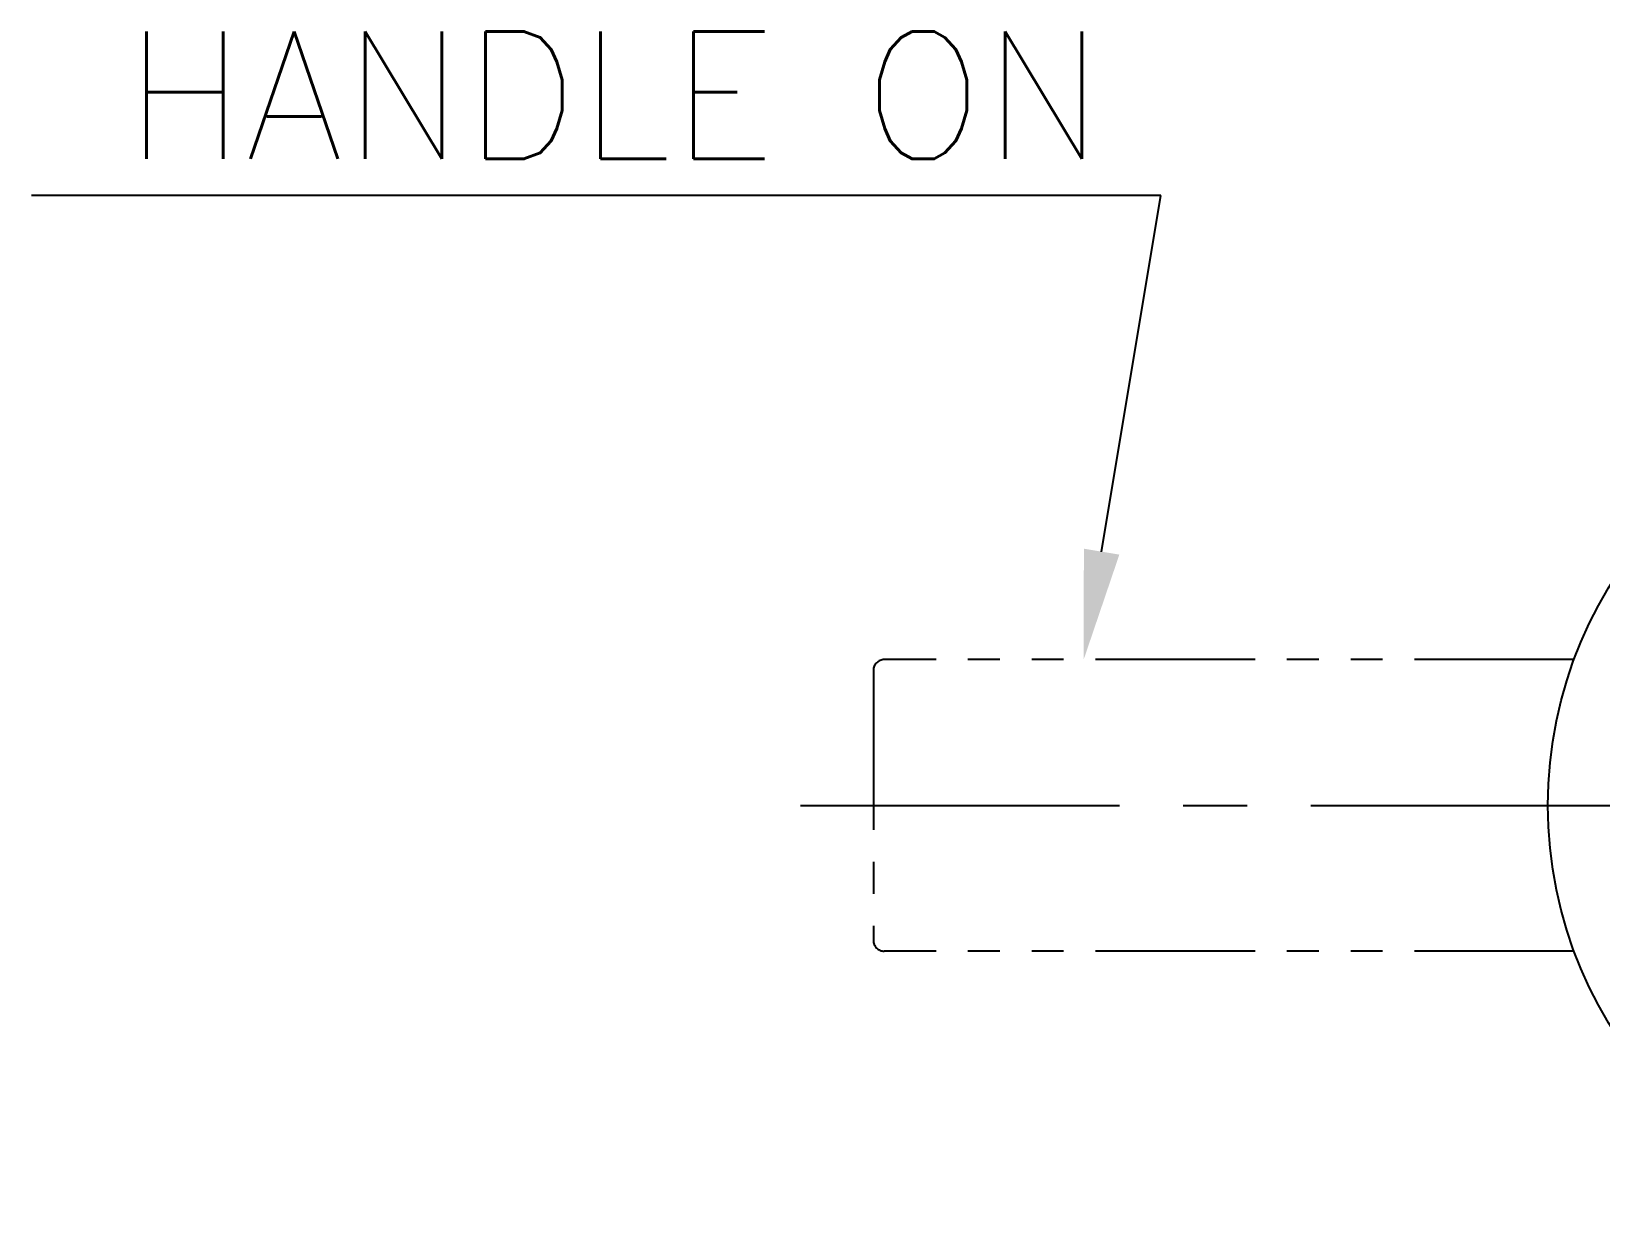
# Model space of a CAD drawing. Extents: x 0 to 420, y 0 to 297.
# Drawn here: x 54.23 to 97.27, y 116.24 to 148.97 of the extents above; entities that cross this region are included whole.
import ezdxf
from ezdxf import colors
from ezdxf.entities.mleader import LeaderData, LeaderLine
from ezdxf.math import Vec2, Vec3

# ---------------------------------------------------------------- set-up
doc = ezdxf.new("R2010")
doc.units = 0
doc.header["$LTSCALE"] = 7
doc.header["$MEASUREMENT"] = 0
doc.linetypes.add('CENTER', pattern=[2, 1.25, -0.25, 0.25, -0.25])
doc.linetypes.add('PHANTOM2', pattern=[1.25, 0.625, -0.125, 0.125, -0.125, 0.125, -0.125])
for name, color, linetype in [('CL', 1, 'CENTER'), ('D', 2, 'CONTINUOUS'), ('DWG', 7, 'CONTINUOUS'), ('PH', 3, 'PHANTOM2')]:
    doc.layers.add(name, color=color, linetype=linetype)
doc.styles.add('GHS', font='ROMANS.shx', dxfattribs={"bigfont": 'GHS.shx'})

msp = doc.modelspace()

# ---------------------------------------------------------------- linework, layer by layer
at = {"layer": 'CL'}
msp.add_line((75.321, 127.735), (120.821, 127.735), dxfattribs=at)
at = {"layer": 'D'}
msp.add_line((85.204, 144.466), (54.227, 144.466), dxfattribs=at)
at = {"layer": 'DWG'}
msp.add_circle((107.321, 127.735), 11.5, dxfattribs=at)
at = {"layer": 'PH'}
for p, q in [((96.539, 131.735), (77.621, 131.735)), ((77.321, 131.435), (77.321, 124.035)), ((96.539, 123.735), (77.621, 123.735))]:
    msp.add_line(p, q, dxfattribs=at)
for centre, start, end in [((77.621, 131.435), 90, 180), ((77.621, 124.035), 180, 270)]:
    msp.add_arc(centre, 0.3, start, end, dxfattribs=at)

# ---------------------------------------------------------------- texts
at = {"layer": 'D', "insert": (70.21, 147.216), "char_height": 3.5, "attachment_point": 5, "style": 'GHS'}
msp.add_mtext('\\A1;HANDLE ON', dxfattribs=at)

# ---------------------------------------------------------------- leaders
at = {"layer": 'D'}
ml = msp.add_multileader_mtext('Standard', dxfattribs=at)
ml.set_content('')
ml.set_leader_properties()
ml.build(insert=Vec2(0, 0))
ml.multileader.update_dxf_attribs({"has_dogleg": 0, "text_right_attachment_type": 6, "dogleg_length": 0.36, "arrow_head_size": 3})
ctx = ml.context
ctx.base_point, ctx.char_height, ctx.arrow_head_size, ctx.landing_gap_size, ctx.plane_origin = Vec3(85.204, 144.466), 3.5, 3, 0.09, Vec3(68.608, 104.82)
ctx.right_attachment = 6
notes = []
notes.append((ctx, [(1, (1, 1, 0), (84.844, 144.466), (1, 0), 0.36, [(0, [(83.089, 131.735)], 0, [])])]))
ctx.mtext, ml.multileader.dxf.content_type = None, 0
for ctx, leaders in notes:
    for number, flags, end, landing, length, lines in leaders:
        leader = LeaderData()
        leader.index, (leader.has_last_leader_line, leader.has_dogleg_vector, leader.attachment_direction) = number, flags
        leader.last_leader_point, leader.dogleg_vector, leader.dogleg_length = Vec3(end), Vec3(landing), length
        for number, points, colour, breaks in lines:
            line = LeaderLine()
            line.index, line.vertices, line.color, line.breaks = number, Vec3.list(points), colors.encode_raw_color(colour), breaks
            leader.lines.append(line)
        ctx.leaders.append(leader)

doc.saveas('drawing.dxf')
